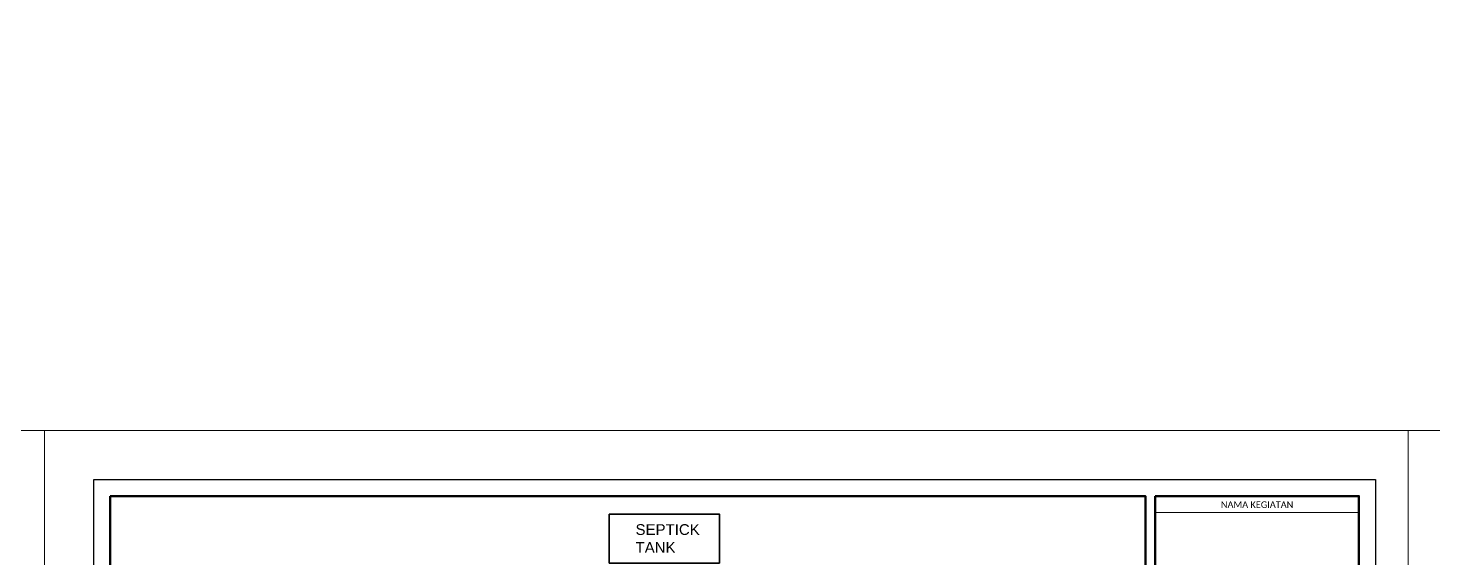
# Model space of a CAD drawing. Header units: centimetres. Extents: x -377343 to 693706, y 194584 to 813780.
# Drawn here: x 202369 to 206943, y 500381 to 502107 of the extents above; entities that cross this region are included whole.
import ezdxf

# ---------------------------------------------------------------- set-up
doc = ezdxf.new("R2010")
doc.units = ezdxf.units.CM
for name, color, linetype, lineweight in [('a. line t', 7, 'Continuous', 50), ('Kertas', 252, 'Continuous', 20), ('Legenda', 252, 'Continuous', 20)]:
    doc.layers.add(name, color=color, linetype=linetype, lineweight=lineweight)
doc.layers.add('PIPA', color=11, linetype='Continuous')
doc.styles.get("Standard").update_dxf_attribs({"font": 'arial.ttf'})

msp = doc.modelspace()

# ---------------------------------------------------------------- linework, layer by layer
at = {"layer": 'Kertas'}
for points in [[(197981.273, 500796.755), (202422.028, 500796.755), (202422.028, 497618.673), (197981.273, 497618.673)], [(202422.028, 500796.755), (206862.782, 500796.755), (206862.782, 497618.673), (202422.028, 497618.673)], [(206862.782, 500796.755), (211303.536, 500796.755), (211303.536, 497618.673), (206862.782, 497618.673)]]:
    msp.add_lwpolyline(points, close=True, dxfattribs=at)
at = {"layer": 'Legenda', "color": 1, "lineweight": 20}
msp.add_line((206702.273, 500529.24), (206038.835, 500529.24), dxfattribs=at)
at = {"layer": 'Legenda', "color": 5, "lineweight": 30}
msp.add_lwpolyline([(202582.537, 500636.246), (206755.776, 500636.246), (206755.776, 497725.679), (202582.537, 497725.679)], close=True, dxfattribs=at)
at = {"layer": 'Legenda', "color": 1, "lineweight": 50}
for points in [[(202636.04, 500582.743), (206006.733, 500582.743), (206006.733, 497779.182), (202636.04, 497779.182)], [(206038.835, 500582.743), (206702.273, 500582.743), (206702.273, 497779.182), (206038.835, 497779.182)]]:
    msp.add_lwpolyline(points, close=True, dxfattribs=at)
at = {"layer": 'PIPA', "lineweight": 35, "extrusion": (0, 0.816497, 0.57735), "elevation": 193451.324}
msp.add_lwpolyline([(-421704.212, -325591.681), (-159560.265, -63447.734), (377343.333, -600351.331), (-158232.47, -1135927.133), (-693706.405, -600453.199), (-454216.825, -360963.619)], dxfattribs=at)
at = {"layer": 'PIPA', "lineweight": 35}
msp.add_lwpolyline([(204260.82, 500523.931), (204619.82, 500523.931), (204619.82, 500364.472), (204260.82, 500364.472)], close=True, dxfattribs=at)

# ---------------------------------------------------------------- texts
at = {"layer": 'a. line t', "color": 2, "lineweight": 20, "insert": (206370.554, 500554.501), "char_height": 21.40123, "width": 663.43798, "attachment_point": 5}
msp.add_mtext('{\\fCandara|b0|i0|c0|p34;NAMA KEGIATAN}', dxfattribs=at)
at = {"layer": 'PIPA', "lineweight": 35, "insert": (204346.518, 500491.018), "char_height": 35, "attachment_point": 1}
msp.add_mtext_dynamic_manual_height_columns('SEPTICK TANK', width=222.9384, gutter_width=12.5, heights=[0], dxfattribs=at)

doc.saveas('drawing.dxf')
